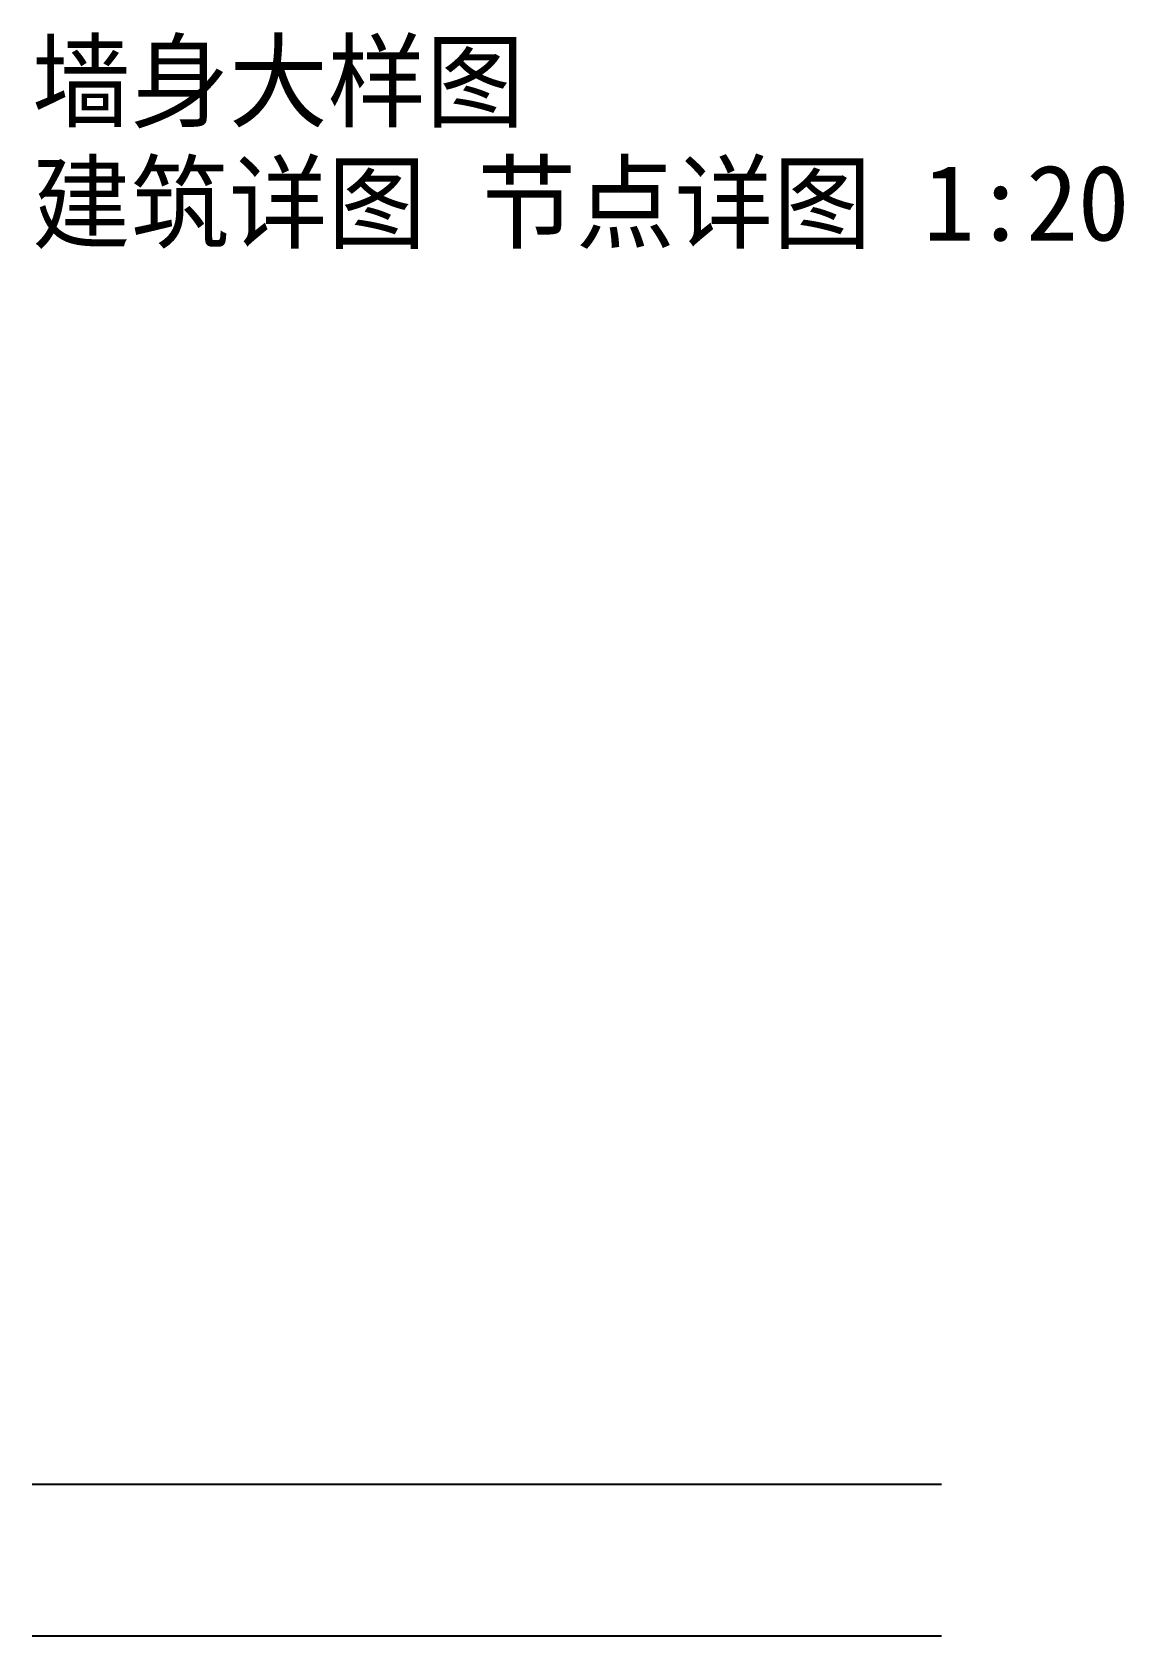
# Model space of a CAD drawing. Extents: x 0 to 3602, y 0 to 5287.
import ezdxf

# ---------------------------------------------------------------- set-up
doc = ezdxf.new("R2010")
doc.units = 0

msp = doc.modelspace()

# ---------------------------------------------------------------- linework, layer by layer
at = {"layer": 'A-DETAIL'}
for p, q in [((0, 500), (3000, 500)), ((0, 0), (3000, 0))]:
    msp.add_line(p, q, dxfattribs=at)

# ---------------------------------------------------------------- texts
at = {"layer": 'A-NOTE'}
msp.add_text('建筑详图 节点详图 1:20', height=250, dxfattribs=at).set_placement((0, 4600))
at = {"layer": 'A-TITLE'}
msp.add_text('墙身大样图', height=250, dxfattribs=at).set_placement((0, 5000))

doc.saveas('drawing.dxf')
